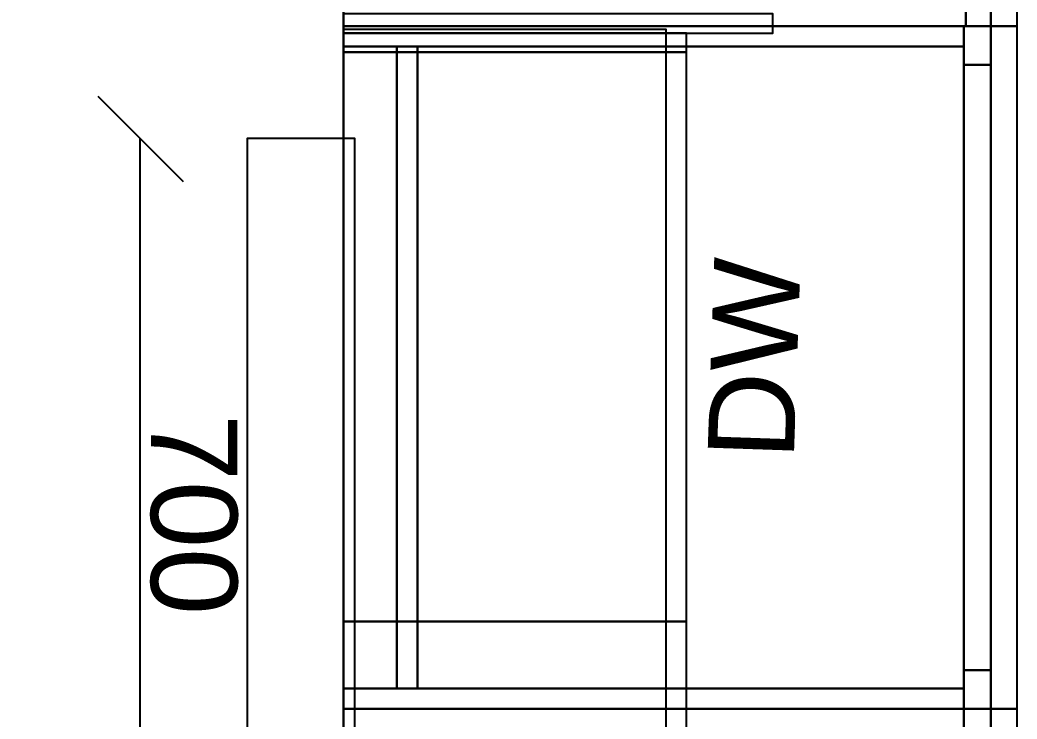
# Model space of a CAD drawing. Header units: millimetres. Extents: x -5841 to 140562, y 1006 to 102310.
# Drawn here: x 96782 to 97711, y 16887 to 17539 of the extents above; entities that cross this region are included whole.
import ezdxf

# ---------------------------------------------------------------- set-up
doc = ezdxf.new("R2010")
doc.units = ezdxf.units.MM
doc.header["$LTSCALE"] = 10
for name, color, linetype in [('PDF18_0', 7, 'Continuous'), ('PDF18_1-Dim-01', 7, 'Continuous'), ('PDF18_Text', 7, 'Continuous')]:
    doc.layers.add(name, color=color, linetype=linetype)
for name, color, linetype, true_color in [('PDF18_1-Cab-01', 251, 'Continuous', 0x545454), ('PDF18_1-Cab_2D-01', 251, 'Continuous', 0x545454), ('PDF18_1-Cab_Back-01', 31, 'Continuous', 0xddc16e), ('PDF18_1-Cab_Frame-01', 31, 'Continuous', 0xddc16e), ('PDF18_1-Cab_Front-01', 31, 'Continuous', 0xddc16e), ('PDF18_1-Cab_Inside-01', 31, 'Continuous', 0xddc16e), ('PDF18_1-Cab_Outside-01', 31, 'Continuous', 0xddc16e)]:
    doc.layers.add(name, color=color, linetype=linetype, true_color=true_color)
doc.styles.add('PDF ArialMT', font='arial.ttf')

msp = doc.modelspace()

# ---------------------------------------------------------------- linework, layer by layer
at = {"layer": 'PDF18_0', "lineweight": 0}
msp.add_lwpolyline([(96769.96, 14937.77), (97083.22, 14937.77), (97083.22, 19505.42), (97083.22, 20461.07), (96769.96, 20461.07)], dxfattribs=at)
at = {"layer": 'PDF18_0', "lineweight": 25}
for points in [[(97083.22, 17532.74), (97710.8, 17532.74), (97710.8, 18782.6), (97083.22, 18782.6)], [(97083.22, 16896.69), (97710.8, 16896.69), (97710.8, 17532.74), (97083.22, 17532.74)], [(97083.22, 15997.13), (97710.8, 15997.13), (97710.8, 16896.69), (97083.22, 16896.69)]]:
    msp.add_lwpolyline(points, close=True, dxfattribs=at)
msp.add_lwpolyline([(97083.22, 18383.62), (97083.22, 15317.7)], dxfattribs=at)
at = {"layer": 'PDF18_1-Cab-01', "lineweight": 25}
for points in [[(97686.46, 17532.74), (97686.46, 18782.6), (97083.22, 18782.6), (97083.22, 17532.74)], [(97483.26, 17526.39), (97483.26, 17544.38), (97083.22, 17544.38), (97083.22, 17526.39)], [(97686.46, 16896.69), (97686.46, 17532.74), (97083.22, 17532.74), (97083.22, 16896.69)], [(97383.78, 15364.27), (97383.78, 17529.56), (97083.22, 17529.56), (97083.22, 15364.27)], [(97402.83, 17508.4), (97402.83, 17526.39), (97083.22, 17526.39), (97083.22, 17508.4)], [(97402.83, 16978.18), (97402.83, 17508.4), (97083.22, 17508.4), (97083.22, 16978.18)], [(97093.81, 16727.37), (97093.81, 17427.96), (96993.27, 17427.96), (96993.27, 16727.37)], [(97402.83, 15916.7), (97402.83, 16978.18), (97083.22, 16978.18), (97083.22, 15916.7)], [(97686.46, 15997.13), (97686.46, 16896.69), (97083.22, 16896.69), (97083.22, 15997.13)]]:
    msp.add_lwpolyline(points, close=True, dxfattribs=at)
for points in [[(97083.22, 18383.62), (97083.22, 17484.05), (97083.22, 16848.01)], [(97083.22, 17495.7), (97083.22, 18365.62), (97083.22, 17495.7), (97083.22, 17477.7), (97083.22, 17459.71), (97083.22, 16929.5), (97083.22, 17459.71)]]:
    msp.add_lwpolyline(points, dxfattribs=at)
at = {"layer": 'PDF18_1-Cab_2D-01', "lineweight": 25}
for points in [[(97083.22, 17532.74), (97686.46, 17532.74), (97686.46, 18782.6), (97083.22, 18782.6)], [(97083.22, 17526.39), (97483.26, 17526.39), (97483.26, 17544.38), (97083.22, 17544.38)], [(97083.22, 16896.69), (97686.46, 16896.69), (97686.46, 17532.74), (97083.22, 17532.74)], [(97083.22, 15364.27), (97383.78, 15364.27), (97383.78, 17529.56), (97083.22, 17529.56)], [(97083.22, 17508.4), (97402.83, 17508.4), (97402.83, 17526.39), (97083.22, 17526.39)], [(97083.22, 16978.18), (97402.83, 16978.18), (97402.83, 17508.4), (97083.22, 17508.4)], [(96993.27, 16727.37), (97093.81, 16727.37), (97093.81, 17427.96), (96993.27, 17427.96)], [(97083.22, 15916.7), (97402.83, 15916.7), (97402.83, 16978.18), (97083.22, 16978.18)], [(97083.22, 15997.13), (97686.46, 15997.13), (97686.46, 16896.69), (97083.22, 16896.69)]]:
    msp.add_lwpolyline(points, close=True, dxfattribs=at)
for points in [[(97083.22, 18383.62), (97083.22, 17484.05), (97083.22, 16848.01)], [(97083.22, 17495.7), (97083.22, 18365.62), (97083.22, 17495.7), (97083.22, 17477.7), (97083.22, 17459.71), (97083.22, 16929.5), (97083.22, 17459.71)]]:
    msp.add_lwpolyline(points, dxfattribs=at)
at = {"layer": 'PDF18_1-Cab_Back-01', "lineweight": 25}
msp.add_lwpolyline([(97132.96, 17513.69), (97152.01, 17513.69), (97152.01, 16915.74), (97132.96, 16915.74), (97132.96, 17513.69), (97132.96, 16915.74), (97152.01, 16915.74), (97132.96, 16915.74), (97152.01, 16915.74), (97152.01, 17513.69), (97132.96, 17513.69), (97152.01, 17513.69), (97132.96, 17513.69), (97152.01, 17513.69), (97152.01, 16915.74), (97132.96, 16915.74), (97132.96, 17513.69), (97132.96, 16915.74), (97152.01, 16915.74), (97152.01, 17513.69), (97132.96, 17513.69), (97132.96, 16915.74), (97152.01, 16915.74), (97132.96, 16915.74), (97132.96, 17513.69), (97132.96, 16915.74)], dxfattribs=at)
at = {"layer": 'PDF18_1-Cab_Frame-01', "lineweight": 25}
for points in [[(97663.18, 17532.74), (97663.18, 17568.72), (97663.18, 18746.61), (97663.18, 18782.6)], [(97663.18, 17568.72), (97663.18, 17532.74), (97686.46, 17532.74), (97661.06, 17532.74), (97686.46, 17532.74), (97661.06, 17532.74), (97661.06, 17496.75), (97686.46, 17496.75), (97661.06, 17496.75), (97686.46, 17496.75), (97661.06, 17496.75), (97661.06, 16932.68), (97686.46, 16932.68), (97661.06, 16932.68), (97661.06, 17496.75), (97686.46, 17496.75), (97661.06, 17496.75), (97686.46, 17496.75), (97661.06, 17496.75), (97686.46, 17496.75), (97661.06, 17496.75), (97661.06, 16932.68), (97686.46, 16932.68), (97661.06, 16932.68), (97686.46, 16932.68), (97661.06, 16932.68), (97661.06, 16896.69), (97686.46, 16896.69), (97661.06, 16896.69), (97686.46, 16896.69), (97661.06, 16896.69), (97661.06, 16860.71)], [(97663.18, 17532.74), (97663.18, 17568.72), (97663.18, 17532.74)], [(97686.46, 17532.74), (97686.46, 17568.72), (97686.46, 17532.74)], [(97686.46, 17532.74), (97686.46, 17568.72), (97686.46, 17532.74)], [(97686.46, 17532.74), (97661.06, 17532.74), (97686.46, 17532.74)], [(97661.06, 17496.75), (97661.06, 17532.74), (97661.06, 17496.75)], [(97661.06, 15397.07), (97661.06, 15433.06), (97661.06, 15961.15), (97661.06, 15997.13), (97661.06, 16033.12), (97661.06, 16860.71), (97661.06, 16896.69), (97661.06, 16932.68), (97661.06, 17496.75), (97661.06, 16932.68), (97661.06, 17496.75), (97661.06, 17532.74)], [(97686.46, 17496.75), (97686.46, 17532.74), (97686.46, 17496.75)], [(97686.46, 17496.75), (97686.46, 17532.74), (97686.46, 17496.75)], [(97686.46, 17496.75), (97661.06, 17496.75), (97686.46, 17496.75)], [(97661.06, 16932.68), (97661.06, 17496.75), (97661.06, 16932.68)], [(97686.46, 17496.75), (97661.06, 17496.75), (97686.46, 17496.75)], [(97661.06, 16932.68), (97661.06, 17496.75), (97661.06, 16932.68)], [(97686.46, 17496.75), (97661.06, 17496.75), (97686.46, 17496.75)], [(97661.06, 16932.68), (97661.06, 17496.75), (97661.06, 16932.68)], [(97686.46, 16932.68), (97686.46, 17496.75), (97686.46, 16932.68)], [(97686.46, 16932.68), (97661.06, 16932.68), (97686.46, 16932.68)], [(97661.06, 16896.69), (97661.06, 16932.68), (97661.06, 16896.69)], [(97686.46, 16896.69), (97686.46, 16932.68), (97686.46, 16896.69)], [(97686.46, 16896.69), (97686.46, 16932.68), (97686.46, 16896.69)], [(97686.46, 16896.69), (97661.06, 16896.69), (97686.46, 16896.69)], [(97661.06, 16860.71), (97661.06, 16896.69), (97661.06, 16860.71)], [(97686.46, 16860.71), (97686.46, 16896.69), (97686.46, 16860.71)], [(97686.46, 16860.71), (97686.46, 16896.69), (97686.46, 16860.71)]]:
    msp.add_lwpolyline(points, dxfattribs=at)
for points in [[(97686.46, 17532.74), (97663.18, 17532.74), (97663.18, 17568.72), (97686.46, 17568.72)], [(97686.46, 17532.74), (97663.18, 17532.74), (97663.18, 17568.72), (97686.46, 17568.72), (97686.46, 17532.74), (97686.46, 17568.72), (97663.18, 17568.72), (97663.18, 17532.74), (97686.46, 17532.74), (97663.18, 17532.74)], [(97686.46, 17496.75), (97661.06, 17496.75), (97661.06, 17532.74), (97686.46, 17532.74)], [(97686.46, 17496.75), (97661.06, 17496.75), (97661.06, 17532.74), (97686.46, 17532.74), (97686.46, 17496.75), (97686.46, 17532.74), (97661.06, 17532.74), (97661.06, 17496.75), (97686.46, 17496.75), (97661.06, 17496.75)], [(97686.46, 16932.68), (97661.06, 16932.68), (97661.06, 17496.75), (97686.46, 17496.75)], [(97686.46, 16932.68), (97686.46, 17496.75), (97686.46, 16932.68), (97661.06, 16932.68), (97661.06, 17496.75), (97686.46, 17496.75)], [(97686.46, 16932.68), (97686.46, 17496.75), (97686.46, 16932.68), (97661.06, 16932.68), (97661.06, 17496.75), (97686.46, 17496.75)], [(97686.46, 16932.68), (97686.46, 17496.75), (97686.46, 16932.68), (97661.06, 16932.68), (97661.06, 17496.75), (97686.46, 17496.75), (97686.46, 16932.68), (97686.46, 17496.75), (97661.06, 17496.75), (97661.06, 16932.68), (97686.46, 16932.68), (97661.06, 16932.68)], [(97686.46, 16932.68), (97686.46, 17496.75), (97686.46, 16932.68), (97661.06, 16932.68), (97661.06, 17496.75), (97686.46, 17496.75), (97686.46, 16932.68), (97686.46, 17496.75), (97661.06, 17496.75), (97661.06, 16932.68), (97686.46, 16932.68), (97661.06, 16932.68)], [(97686.46, 16932.68), (97686.46, 17496.75), (97686.46, 16932.68), (97661.06, 16932.68), (97661.06, 17496.75), (97686.46, 17496.75), (97686.46, 16932.68), (97686.46, 17496.75), (97661.06, 17496.75), (97661.06, 16932.68), (97686.46, 16932.68), (97661.06, 16932.68)], [(97686.46, 16896.69), (97661.06, 16896.69), (97661.06, 16932.68), (97686.46, 16932.68)], [(97686.46, 16896.69), (97661.06, 16896.69), (97661.06, 16932.68), (97686.46, 16932.68), (97686.46, 16896.69), (97686.46, 16932.68), (97661.06, 16932.68), (97661.06, 16896.69), (97686.46, 16896.69), (97661.06, 16896.69)], [(97686.46, 16860.71), (97661.06, 16860.71), (97661.06, 16896.69), (97686.46, 16896.69)], [(97686.46, 16860.71), (97661.06, 16860.71), (97661.06, 16896.69), (97686.46, 16896.69), (97686.46, 16860.71), (97686.46, 16896.69), (97661.06, 16896.69), (97661.06, 16860.71), (97686.46, 16860.71), (97661.06, 16860.71)]]:
    msp.add_lwpolyline(points, close=True, dxfattribs=at)
at = {"layer": 'PDF18_1-Cab_Front-01', "lineweight": 25}
for points in [[(97663.18, 17532.74), (97663.18, 17550.73), (97663.18, 17532.74), (97663.18, 17550.73)], [(97661.06, 16915.74), (97661.06, 17513.69), (97661.06, 16915.74), (97661.06, 17513.69)], [(97661.06, 16915.74), (97661.06, 17513.69), (97661.06, 16915.74), (97661.06, 17513.69)], [(97661.06, 16896.69), (97661.06, 16915.74), (97661.06, 16896.69), (97661.06, 16915.74)]]:
    msp.add_lwpolyline(points, close=True, dxfattribs=at)
for points in [[(97661.06, 17532.74), (97661.06, 17513.69), (97661.06, 17532.74), (97661.06, 17513.69)], [(97661.06, 16896.69), (97661.06, 16877.65), (97661.06, 16896.69), (97661.06, 16877.65)]]:
    msp.add_lwpolyline(points, dxfattribs=at)
at = {"layer": 'PDF18_1-Cab_Inside-01', "lineweight": 25}
for points in [[(97083.22, 17513.69), (97661.06, 17513.69), (97661.06, 16915.74), (97083.22, 16915.74), (97083.22, 17513.69), (97661.06, 17513.69), (97661.06, 16915.74), (97083.22, 16915.74)], [(97083.22, 16915.74), (97661.06, 16915.74), (97661.06, 17513.69), (97083.22, 17513.69), (97083.22, 16915.74), (97661.06, 16915.74), (97661.06, 17513.69), (97083.22, 17513.69)]]:
    msp.add_lwpolyline(points, close=True, dxfattribs=at)
at = {"layer": 'PDF18_1-Cab_Outside-01', "lineweight": 25}
for points in [[(97083.22, 17513.69), (97661.06, 17513.69), (97661.06, 17532.74), (97661.06, 17513.69), (97083.22, 17513.69), (97083.22, 17532.74), (97083.22, 17513.69), (97661.06, 17513.69), (97661.06, 17532.74), (97083.22, 17532.74), (97083.22, 17513.69), (97083.22, 17532.74), (97661.06, 17532.74), (97083.22, 17532.74), (97661.06, 17532.74), (97083.22, 17532.74), (97083.22, 17513.69), (97083.22, 17532.74), (97663.18, 17532.74), (97083.22, 17532.74), (97083.22, 17550.73), (97083.22, 17532.74), (97083.22, 17550.73)], [(97663.18, 17550.73), (97663.18, 17532.74), (97083.22, 17532.74), (97663.18, 17532.74), (97663.18, 17550.73)], [(97083.22, 17550.73), (97083.22, 17532.74), (97663.18, 17532.74), (97083.22, 17532.74), (97083.22, 17550.73)], [(97663.18, 17550.73), (97663.18, 17532.74)], [(97661.06, 17513.69), (97083.22, 17513.69), (97661.06, 17513.69)], [(97083.22, 17513.69), (97083.22, 16915.74), (97083.22, 17513.69)], [(97661.06, 17513.69), (97083.22, 17513.69), (97661.06, 17513.69)], [(97083.22, 17513.69), (97083.22, 16915.74), (97083.22, 17513.69)], [(97661.06, 17513.69), (97083.22, 17513.69), (97661.06, 17513.69)], [(97661.06, 17513.69), (97083.22, 17513.69), (97661.06, 17513.69)], [(97083.22, 17513.69), (97083.22, 16915.74), (97083.22, 17513.69)], [(97661.06, 16877.65), (97661.06, 16896.69), (97083.22, 16896.69), (97083.22, 16877.65), (97083.22, 16896.69), (97661.06, 16896.69), (97083.22, 16896.69), (97661.06, 16896.69), (97083.22, 16896.69), (97083.22, 16877.65), (97083.22, 16896.69), (97661.06, 16896.69), (97083.22, 16896.69), (97083.22, 16915.74), (97083.22, 16896.69), (97083.22, 16915.74), (97661.06, 16915.74), (97661.06, 16896.69), (97083.22, 16896.69), (97661.06, 16896.69), (97661.06, 16915.74), (97083.22, 16915.74), (97083.22, 16896.69), (97661.06, 16896.69), (97083.22, 16896.69), (97083.22, 16915.74), (97661.06, 16915.74), (97661.06, 16896.69)], [(97083.22, 16915.74), (97661.06, 16915.74), (97083.22, 16915.74)], [(97083.22, 16915.74), (97661.06, 16915.74), (97083.22, 16915.74)], [(97083.22, 16877.65), (97083.22, 16896.69), (97083.22, 16877.65)], [(97661.06, 16877.65), (97661.06, 16896.69), (97661.06, 16877.65)]]:
    msp.add_lwpolyline(points, dxfattribs=at)
for points in [[(97083.22, 17532.74), (97083.22, 17550.73), (97663.18, 17550.73), (97663.18, 17532.74)], [(97083.22, 17532.74), (97661.06, 17532.74), (97661.06, 17513.69), (97083.22, 17513.69)], [(97083.22, 16915.74), (97661.06, 16915.74), (97661.06, 17513.69), (97083.22, 17513.69), (97083.22, 16915.74), (97661.06, 16915.74)], [(97083.22, 16915.74), (97661.06, 16915.74), (97661.06, 17513.69), (97083.22, 17513.69), (97083.22, 16915.74), (97661.06, 16915.74)], [(97083.22, 17513.69), (97661.06, 17513.69), (97661.06, 16915.74), (97083.22, 16915.74)], [(97083.22, 17513.69), (97083.22, 16915.74), (97083.22, 17513.69), (97661.06, 17513.69), (97661.06, 16915.74), (97083.22, 16915.74)], [(97083.22, 16896.69), (97083.22, 16915.74), (97661.06, 16915.74), (97661.06, 16896.69)], [(97083.22, 16896.69), (97661.06, 16896.69), (97661.06, 16877.65), (97083.22, 16877.65)]]:
    msp.add_lwpolyline(points, close=True, dxfattribs=at)
at = {"layer": 'PDF18_1-Dim-01', "lineweight": 25}
for points in [[(96934, 17387.75), (96854.63, 17467.12)], [(96893.79, 16727.37), (96893.79, 17427.96)]]:
    msp.add_lwpolyline(points, dxfattribs=at)

# ---------------------------------------------------------------- texts
at = {"layer": 'PDF18_Text', "char_height": 80.467, "attachment_point": 4, "style": 'PDF ArialMT'}
for s, insert, rotation in [('DW', (97462.5, 17129.48), 88.04893), ('700', (96943.36, 17171.51), 270)]:
    msp.add_mtext(s, dxfattribs=dict(at, insert=insert, rotation=rotation))

doc.saveas('drawing.dxf')
